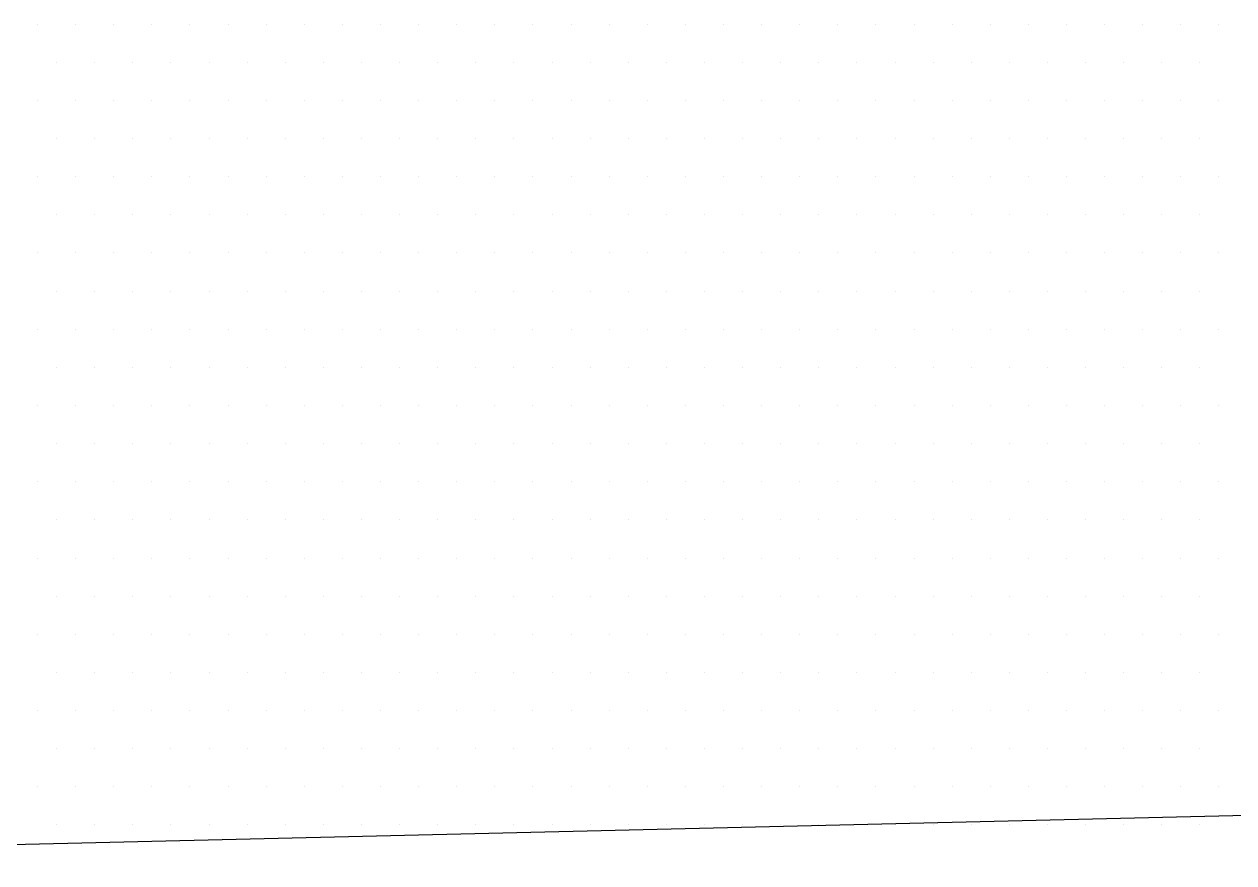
# Model space of a CAD drawing. Header units: millimetres. Extents: x 43168.9 to 43194.6, y -25545.1 to -25543.4.
# Drawn here: x 43171.6008 to 43171.7217, y -25544.7261 to -25544.6424 of the extents above; entities that cross this region are included whole.
import ezdxf

# ---------------------------------------------------------------- set-up
doc = ezdxf.new("R2010")
doc.units = ezdxf.units.MM
doc.header["$LTSCALE"] = 200
doc.linetypes.add('DASHDOT', pattern=[1, 0.5, -0.25, 0, -0.25])
doc.layers.add('cim_sgh', color=7, linetype='Continuous', true_color=0x248f00)
doc.layers.add('yapi-yaklasma_sgh', color=41, linetype='DASHDOT')

msp = doc.modelspace()

# ---------------------------------------------------------------- linework, layer by layer
at = {"layer": 'cim_sgh'}
for p, q in [((43171.60212, -25544.64235), (43171.60212, -25544.64235)), ((43171.60593, -25544.64235), (43171.60593, -25544.64235)), ((43171.60974, -25544.64235), (43171.60974, -25544.64235)), ((43171.61355, -25544.64235), (43171.61355, -25544.64235)), ((43171.61736, -25544.64235), (43171.61736, -25544.64235)), ((43171.62117, -25544.64235), (43171.62117, -25544.64235)), ((43171.62498, -25544.64235), (43171.62498, -25544.64235)), ((43171.62879, -25544.64235), (43171.62879, -25544.64235)), ((43171.6326, -25544.64235), (43171.6326, -25544.64235)), ((43171.63641, -25544.64235), (43171.63641, -25544.64235)), ((43171.64022, -25544.64235), (43171.64022, -25544.64235)), ((43171.64403, -25544.64235), (43171.64403, -25544.64235)), ((43171.64784, -25544.64235), (43171.64784, -25544.64235)), ((43171.65165, -25544.64235), (43171.65165, -25544.64235)), ((43171.65546, -25544.64235), (43171.65546, -25544.64235)), ((43171.65927, -25544.64235), (43171.65927, -25544.64235)), ((43171.66308, -25544.64235), (43171.66308, -25544.64235)), ((43171.66689, -25544.64235), (43171.66689, -25544.64235)), ((43171.6707, -25544.64235), (43171.6707, -25544.64235)), ((43171.67451, -25544.64235), (43171.67451, -25544.64235)), ((43171.67832, -25544.64235), (43171.67832, -25544.64235)), ((43171.68213, -25544.64235), (43171.68213, -25544.64235)), ((43171.68594, -25544.64235), (43171.68594, -25544.64235)), ((43171.68975, -25544.64235), (43171.68975, -25544.64235)), ((43171.69356, -25544.64235), (43171.69356, -25544.64235)), ((43171.69737, -25544.64235), (43171.69737, -25544.64235)), ((43171.70118, -25544.64235), (43171.70118, -25544.64235)), ((43171.70499, -25544.64235), (43171.70499, -25544.64235)), ((43171.7088, -25544.64235), (43171.7088, -25544.64235)), ((43171.71261, -25544.64235), (43171.71261, -25544.64235)), ((43171.71642, -25544.64235), (43171.71642, -25544.64235)), ((43171.72023, -25544.64235), (43171.72023, -25544.64235)), ((43171.60403, -25544.64616), (43171.60403, -25544.64616)), ((43171.60784, -25544.64616), (43171.60784, -25544.64616)), ((43171.61165, -25544.64616), (43171.61165, -25544.64616)), ((43171.61546, -25544.64616), (43171.61546, -25544.64616)), ((43171.61927, -25544.64616), (43171.61927, -25544.64616)), ((43171.62308, -25544.64616), (43171.62308, -25544.64616)), ((43171.62689, -25544.64616), (43171.62689, -25544.64616)), ((43171.6307, -25544.64616), (43171.6307, -25544.64616)), ((43171.63451, -25544.64616), (43171.63451, -25544.64616)), ((43171.63832, -25544.64616), (43171.63832, -25544.64616)), ((43171.64213, -25544.64616), (43171.64213, -25544.64616)), ((43171.64594, -25544.64616), (43171.64594, -25544.64616)), ((43171.64975, -25544.64616), (43171.64975, -25544.64616)), ((43171.65356, -25544.64616), (43171.65356, -25544.64616)), ((43171.65737, -25544.64616), (43171.65737, -25544.64616)), ((43171.66118, -25544.64616), (43171.66118, -25544.64616)), ((43171.66499, -25544.64616), (43171.66499, -25544.64616)), ((43171.6688, -25544.64616), (43171.6688, -25544.64616)), ((43171.67261, -25544.64616), (43171.67261, -25544.64616)), ((43171.67642, -25544.64616), (43171.67642, -25544.64616)), ((43171.68023, -25544.64616), (43171.68023, -25544.64616)), ((43171.68404, -25544.64616), (43171.68404, -25544.64616)), ((43171.68785, -25544.64616), (43171.68785, -25544.64616)), ((43171.69166, -25544.64616), (43171.69166, -25544.64616)), ((43171.69547, -25544.64616), (43171.69547, -25544.64616)), ((43171.69928, -25544.64616), (43171.69928, -25544.64616)), ((43171.70309, -25544.64616), (43171.70309, -25544.64616)), ((43171.7069, -25544.64616), (43171.7069, -25544.64616)), ((43171.71071, -25544.64616), (43171.71071, -25544.64616)), ((43171.71452, -25544.64616), (43171.71452, -25544.64616)), ((43171.71833, -25544.64616), (43171.71833, -25544.64616)), ((43171.60212, -25544.64997), (43171.60212, -25544.64997)), ((43171.60593, -25544.64997), (43171.60593, -25544.64997)), ((43171.60974, -25544.64997), (43171.60974, -25544.64997)), ((43171.61355, -25544.64997), (43171.61355, -25544.64997)), ((43171.61736, -25544.64997), (43171.61736, -25544.64997)), ((43171.62117, -25544.64997), (43171.62117, -25544.64997)), ((43171.62498, -25544.64997), (43171.62498, -25544.64997)), ((43171.62879, -25544.64997), (43171.62879, -25544.64997)), ((43171.6326, -25544.64997), (43171.6326, -25544.64997)), ((43171.63641, -25544.64997), (43171.63641, -25544.64997)), ((43171.64022, -25544.64997), (43171.64022, -25544.64997)), ((43171.64403, -25544.64997), (43171.64403, -25544.64997)), ((43171.64784, -25544.64997), (43171.64784, -25544.64997)), ((43171.65165, -25544.64997), (43171.65165, -25544.64997)), ((43171.65546, -25544.64997), (43171.65546, -25544.64997)), ((43171.65927, -25544.64997), (43171.65927, -25544.64997)), ((43171.66308, -25544.64997), (43171.66308, -25544.64997)), ((43171.66689, -25544.64997), (43171.66689, -25544.64997)), ((43171.6707, -25544.64997), (43171.6707, -25544.64997)), ((43171.67451, -25544.64997), (43171.67451, -25544.64997)), ((43171.67832, -25544.64997), (43171.67832, -25544.64997)), ((43171.68213, -25544.64997), (43171.68213, -25544.64997)), ((43171.68594, -25544.64997), (43171.68594, -25544.64997)), ((43171.68975, -25544.64997), (43171.68975, -25544.64997)), ((43171.69356, -25544.64997), (43171.69356, -25544.64997)), ((43171.69737, -25544.64997), (43171.69737, -25544.64997)), ((43171.70118, -25544.64997), (43171.70118, -25544.64997)), ((43171.70499, -25544.64997), (43171.70499, -25544.64997)), ((43171.7088, -25544.64997), (43171.7088, -25544.64997)), ((43171.71261, -25544.64997), (43171.71261, -25544.64997)), ((43171.71642, -25544.64997), (43171.71642, -25544.64997)), ((43171.72023, -25544.64997), (43171.72023, -25544.64997)), ((43171.60403, -25544.65378), (43171.60403, -25544.65378)), ((43171.60784, -25544.65378), (43171.60784, -25544.65378)), ((43171.61165, -25544.65378), (43171.61165, -25544.65378)), ((43171.61546, -25544.65378), (43171.61546, -25544.65378)), ((43171.61927, -25544.65378), (43171.61927, -25544.65378)), ((43171.62308, -25544.65378), (43171.62308, -25544.65378)), ((43171.62689, -25544.65378), (43171.62689, -25544.65378)), ((43171.6307, -25544.65378), (43171.6307, -25544.65378)), ((43171.63451, -25544.65378), (43171.63451, -25544.65378)), ((43171.63832, -25544.65378), (43171.63832, -25544.65378)), ((43171.64213, -25544.65378), (43171.64213, -25544.65378)), ((43171.64594, -25544.65378), (43171.64594, -25544.65378)), ((43171.64975, -25544.65378), (43171.64975, -25544.65378)), ((43171.65356, -25544.65378), (43171.65356, -25544.65378)), ((43171.65737, -25544.65378), (43171.65737, -25544.65378)), ((43171.66118, -25544.65378), (43171.66118, -25544.65378)), ((43171.66499, -25544.65378), (43171.66499, -25544.65378)), ((43171.6688, -25544.65378), (43171.6688, -25544.65378)), ((43171.67261, -25544.65378), (43171.67261, -25544.65378)), ((43171.67642, -25544.65378), (43171.67642, -25544.65378)), ((43171.68023, -25544.65378), (43171.68023, -25544.65378)), ((43171.68404, -25544.65378), (43171.68404, -25544.65378)), ((43171.68785, -25544.65378), (43171.68785, -25544.65378)), ((43171.69166, -25544.65378), (43171.69166, -25544.65378)), ((43171.69547, -25544.65378), (43171.69547, -25544.65378)), ((43171.69928, -25544.65378), (43171.69928, -25544.65378)), ((43171.70309, -25544.65378), (43171.70309, -25544.65378)), ((43171.7069, -25544.65378), (43171.7069, -25544.65378)), ((43171.71071, -25544.65378), (43171.71071, -25544.65378)), ((43171.71452, -25544.65378), (43171.71452, -25544.65378)), ((43171.71833, -25544.65378), (43171.71833, -25544.65378)), ((43171.60212, -25544.65759), (43171.60212, -25544.65759)), ((43171.60593, -25544.65759), (43171.60593, -25544.65759)), ((43171.60974, -25544.65759), (43171.60974, -25544.65759)), ((43171.61355, -25544.65759), (43171.61355, -25544.65759)), ((43171.61736, -25544.65759), (43171.61736, -25544.65759)), ((43171.62117, -25544.65759), (43171.62117, -25544.65759)), ((43171.62498, -25544.65759), (43171.62498, -25544.65759)), ((43171.62879, -25544.65759), (43171.62879, -25544.65759)), ((43171.6326, -25544.65759), (43171.6326, -25544.65759)), ((43171.63641, -25544.65759), (43171.63641, -25544.65759)), ((43171.64022, -25544.65759), (43171.64022, -25544.65759)), ((43171.64403, -25544.65759), (43171.64403, -25544.65759)), ((43171.64784, -25544.65759), (43171.64784, -25544.65759)), ((43171.65165, -25544.65759), (43171.65165, -25544.65759)), ((43171.65546, -25544.65759), (43171.65546, -25544.65759)), ((43171.65927, -25544.65759), (43171.65927, -25544.65759)), ((43171.66308, -25544.65759), (43171.66308, -25544.65759)), ((43171.66689, -25544.65759), (43171.66689, -25544.65759)), ((43171.6707, -25544.65759), (43171.6707, -25544.65759)), ((43171.67451, -25544.65759), (43171.67451, -25544.65759)), ((43171.67832, -25544.65759), (43171.67832, -25544.65759)), ((43171.68213, -25544.65759), (43171.68213, -25544.65759)), ((43171.68594, -25544.65759), (43171.68594, -25544.65759)), ((43171.68975, -25544.65759), (43171.68975, -25544.65759)), ((43171.69356, -25544.65759), (43171.69356, -25544.65759)), ((43171.69737, -25544.65759), (43171.69737, -25544.65759)), ((43171.70118, -25544.65759), (43171.70118, -25544.65759)), ((43171.70499, -25544.65759), (43171.70499, -25544.65759)), ((43171.7088, -25544.65759), (43171.7088, -25544.65759)), ((43171.71261, -25544.65759), (43171.71261, -25544.65759)), ((43171.71642, -25544.65759), (43171.71642, -25544.65759)), ((43171.72023, -25544.65759), (43171.72023, -25544.65759)), ((43171.60403, -25544.6614), (43171.60403, -25544.6614)), ((43171.60784, -25544.6614), (43171.60784, -25544.6614)), ((43171.61165, -25544.6614), (43171.61165, -25544.6614)), ((43171.61546, -25544.6614), (43171.61546, -25544.6614)), ((43171.61927, -25544.6614), (43171.61927, -25544.6614)), ((43171.62308, -25544.6614), (43171.62308, -25544.6614)), ((43171.62689, -25544.6614), (43171.62689, -25544.6614)), ((43171.6307, -25544.6614), (43171.6307, -25544.6614)), ((43171.63451, -25544.6614), (43171.63451, -25544.6614)), ((43171.63832, -25544.6614), (43171.63832, -25544.6614)), ((43171.64213, -25544.6614), (43171.64213, -25544.6614)), ((43171.64594, -25544.6614), (43171.64594, -25544.6614)), ((43171.64975, -25544.6614), (43171.64975, -25544.6614)), ((43171.65356, -25544.6614), (43171.65356, -25544.6614)), ((43171.65737, -25544.6614), (43171.65737, -25544.6614)), ((43171.66118, -25544.6614), (43171.66118, -25544.6614)), ((43171.66499, -25544.6614), (43171.66499, -25544.6614)), ((43171.6688, -25544.6614), (43171.6688, -25544.6614)), ((43171.67261, -25544.6614), (43171.67261, -25544.6614)), ((43171.67642, -25544.6614), (43171.67642, -25544.6614)), ((43171.68023, -25544.6614), (43171.68023, -25544.6614)), ((43171.68404, -25544.6614), (43171.68404, -25544.6614)), ((43171.68785, -25544.6614), (43171.68785, -25544.6614)), ((43171.69166, -25544.6614), (43171.69166, -25544.6614)), ((43171.69547, -25544.6614), (43171.69547, -25544.6614)), ((43171.69928, -25544.6614), (43171.69928, -25544.6614)), ((43171.70309, -25544.6614), (43171.70309, -25544.6614)), ((43171.7069, -25544.6614), (43171.7069, -25544.6614)), ((43171.71071, -25544.6614), (43171.71071, -25544.6614)), ((43171.71452, -25544.6614), (43171.71452, -25544.6614)), ((43171.71833, -25544.6614), (43171.71833, -25544.6614)), ((43171.60212, -25544.66521), (43171.60212, -25544.66521)), ((43171.60593, -25544.66521), (43171.60593, -25544.66521)), ((43171.60974, -25544.66521), (43171.60974, -25544.66521)), ((43171.61355, -25544.66521), (43171.61355, -25544.66521)), ((43171.61736, -25544.66521), (43171.61736, -25544.66521)), ((43171.62117, -25544.66521), (43171.62117, -25544.66521)), ((43171.62498, -25544.66521), (43171.62498, -25544.66521)), ((43171.62879, -25544.66521), (43171.62879, -25544.66521)), ((43171.6326, -25544.66521), (43171.6326, -25544.66521)), ((43171.63641, -25544.66521), (43171.63641, -25544.66521)), ((43171.64022, -25544.66521), (43171.64022, -25544.66521)), ((43171.64403, -25544.66521), (43171.64403, -25544.66521)), ((43171.64784, -25544.66521), (43171.64784, -25544.66521)), ((43171.65165, -25544.66521), (43171.65165, -25544.66521)), ((43171.65546, -25544.66521), (43171.65546, -25544.66521)), ((43171.65927, -25544.66521), (43171.65927, -25544.66521)), ((43171.66308, -25544.66521), (43171.66308, -25544.66521)), ((43171.66689, -25544.66521), (43171.66689, -25544.66521)), ((43171.6707, -25544.66521), (43171.6707, -25544.66521)), ((43171.67451, -25544.66521), (43171.67451, -25544.66521)), ((43171.67832, -25544.66521), (43171.67832, -25544.66521)), ((43171.68213, -25544.66521), (43171.68213, -25544.66521)), ((43171.68594, -25544.66521), (43171.68594, -25544.66521)), ((43171.68975, -25544.66521), (43171.68975, -25544.66521)), ((43171.69356, -25544.66521), (43171.69356, -25544.66521)), ((43171.69737, -25544.66521), (43171.69737, -25544.66521)), ((43171.70118, -25544.66521), (43171.70118, -25544.66521)), ((43171.70499, -25544.66521), (43171.70499, -25544.66521)), ((43171.7088, -25544.66521), (43171.7088, -25544.66521)), ((43171.71261, -25544.66521), (43171.71261, -25544.66521)), ((43171.71642, -25544.66521), (43171.71642, -25544.66521)), ((43171.72023, -25544.66521), (43171.72023, -25544.66521)), ((43171.60403, -25544.66902), (43171.60403, -25544.66902)), ((43171.60784, -25544.66902), (43171.60784, -25544.66902)), ((43171.61165, -25544.66902), (43171.61165, -25544.66902)), ((43171.61546, -25544.66902), (43171.61546, -25544.66902)), ((43171.61927, -25544.66902), (43171.61927, -25544.66902)), ((43171.62308, -25544.66902), (43171.62308, -25544.66902)), ((43171.62689, -25544.66902), (43171.62689, -25544.66902)), ((43171.6307, -25544.66902), (43171.6307, -25544.66902)), ((43171.63451, -25544.66902), (43171.63451, -25544.66902)), ((43171.63832, -25544.66902), (43171.63832, -25544.66902)), ((43171.64213, -25544.66902), (43171.64213, -25544.66902)), ((43171.64594, -25544.66902), (43171.64594, -25544.66902)), ((43171.64975, -25544.66902), (43171.64975, -25544.66902)), ((43171.65356, -25544.66902), (43171.65356, -25544.66902)), ((43171.65737, -25544.66902), (43171.65737, -25544.66902)), ((43171.66118, -25544.66902), (43171.66118, -25544.66902)), ((43171.66499, -25544.66902), (43171.66499, -25544.66902)), ((43171.6688, -25544.66902), (43171.6688, -25544.66902)), ((43171.67261, -25544.66902), (43171.67261, -25544.66902)), ((43171.67642, -25544.66902), (43171.67642, -25544.66902)), ((43171.68023, -25544.66902), (43171.68023, -25544.66902)), ((43171.68404, -25544.66902), (43171.68404, -25544.66902)), ((43171.68785, -25544.66902), (43171.68785, -25544.66902)), ((43171.69166, -25544.66902), (43171.69166, -25544.66902)), ((43171.69547, -25544.66902), (43171.69547, -25544.66902)), ((43171.69928, -25544.66902), (43171.69928, -25544.66902)), ((43171.70309, -25544.66902), (43171.70309, -25544.66902)), ((43171.7069, -25544.66902), (43171.7069, -25544.66902)), ((43171.71071, -25544.66902), (43171.71071, -25544.66902)), ((43171.71452, -25544.66902), (43171.71452, -25544.66902)), ((43171.71833, -25544.66902), (43171.71833, -25544.66902)), ((43171.60212, -25544.67283), (43171.60212, -25544.67283)), ((43171.60593, -25544.67283), (43171.60593, -25544.67283)), ((43171.60974, -25544.67283), (43171.60974, -25544.67283)), ((43171.61355, -25544.67283), (43171.61355, -25544.67283)), ((43171.61736, -25544.67283), (43171.61736, -25544.67283)), ((43171.62117, -25544.67283), (43171.62117, -25544.67283)), ((43171.62498, -25544.67283), (43171.62498, -25544.67283)), ((43171.62879, -25544.67283), (43171.62879, -25544.67283)), ((43171.6326, -25544.67283), (43171.6326, -25544.67283)), ((43171.63641, -25544.67283), (43171.63641, -25544.67283)), ((43171.64022, -25544.67283), (43171.64022, -25544.67283)), ((43171.64403, -25544.67283), (43171.64403, -25544.67283)), ((43171.64784, -25544.67283), (43171.64784, -25544.67283)), ((43171.65165, -25544.67283), (43171.65165, -25544.67283)), ((43171.65546, -25544.67283), (43171.65546, -25544.67283)), ((43171.65927, -25544.67283), (43171.65927, -25544.67283)), ((43171.66308, -25544.67283), (43171.66308, -25544.67283)), ((43171.66689, -25544.67283), (43171.66689, -25544.67283)), ((43171.6707, -25544.67283), (43171.6707, -25544.67283)), ((43171.67451, -25544.67283), (43171.67451, -25544.67283)), ((43171.67832, -25544.67283), (43171.67832, -25544.67283)), ((43171.68213, -25544.67283), (43171.68213, -25544.67283)), ((43171.68594, -25544.67283), (43171.68594, -25544.67283)), ((43171.68975, -25544.67283), (43171.68975, -25544.67283)), ((43171.69356, -25544.67283), (43171.69356, -25544.67283)), ((43171.69737, -25544.67283), (43171.69737, -25544.67283)), ((43171.70118, -25544.67283), (43171.70118, -25544.67283)), ((43171.70499, -25544.67283), (43171.70499, -25544.67283)), ((43171.7088, -25544.67283), (43171.7088, -25544.67283)), ((43171.71261, -25544.67283), (43171.71261, -25544.67283)), ((43171.71642, -25544.67283), (43171.71642, -25544.67283)), ((43171.72023, -25544.67283), (43171.72023, -25544.67283)), ((43171.60403, -25544.67664), (43171.60403, -25544.67664)), ((43171.60784, -25544.67664), (43171.60784, -25544.67664)), ((43171.61165, -25544.67664), (43171.61165, -25544.67664)), ((43171.61546, -25544.67664), (43171.61546, -25544.67664)), ((43171.61927, -25544.67664), (43171.61927, -25544.67664)), ((43171.62308, -25544.67664), (43171.62308, -25544.67664)), ((43171.62689, -25544.67664), (43171.62689, -25544.67664)), ((43171.6307, -25544.67664), (43171.6307, -25544.67664)), ((43171.63451, -25544.67664), (43171.63451, -25544.67664)), ((43171.63832, -25544.67664), (43171.63832, -25544.67664)), ((43171.64213, -25544.67664), (43171.64213, -25544.67664)), ((43171.64594, -25544.67664), (43171.64594, -25544.67664)), ((43171.64975, -25544.67664), (43171.64975, -25544.67664)), ((43171.65356, -25544.67664), (43171.65356, -25544.67664)), ((43171.65737, -25544.67664), (43171.65737, -25544.67664)), ((43171.66118, -25544.67664), (43171.66118, -25544.67664)), ((43171.66499, -25544.67664), (43171.66499, -25544.67664)), ((43171.6688, -25544.67664), (43171.6688, -25544.67664)), ((43171.67261, -25544.67664), (43171.67261, -25544.67664)), ((43171.67642, -25544.67664), (43171.67642, -25544.67664)), ((43171.68023, -25544.67664), (43171.68023, -25544.67664)), ((43171.68404, -25544.67664), (43171.68404, -25544.67664)), ((43171.68785, -25544.67664), (43171.68785, -25544.67664)), ((43171.69166, -25544.67664), (43171.69166, -25544.67664)), ((43171.69547, -25544.67664), (43171.69547, -25544.67664)), ((43171.69928, -25544.67664), (43171.69928, -25544.67664)), ((43171.70309, -25544.67664), (43171.70309, -25544.67664)), ((43171.7069, -25544.67664), (43171.7069, -25544.67664)), ((43171.71071, -25544.67664), (43171.71071, -25544.67664)), ((43171.71452, -25544.67664), (43171.71452, -25544.67664)), ((43171.71833, -25544.67664), (43171.71833, -25544.67664)), ((43171.60212, -25544.68045), (43171.60212, -25544.68045)), ((43171.60593, -25544.68045), (43171.60593, -25544.68045)), ((43171.60974, -25544.68045), (43171.60974, -25544.68045)), ((43171.61355, -25544.68045), (43171.61355, -25544.68045)), ((43171.61736, -25544.68045), (43171.61736, -25544.68045)), ((43171.62117, -25544.68045), (43171.62117, -25544.68045)), ((43171.62498, -25544.68045), (43171.62498, -25544.68045)), ((43171.62879, -25544.68045), (43171.62879, -25544.68045)), ((43171.6326, -25544.68045), (43171.6326, -25544.68045)), ((43171.63641, -25544.68045), (43171.63641, -25544.68045)), ((43171.64022, -25544.68045), (43171.64022, -25544.68045)), ((43171.64403, -25544.68045), (43171.64403, -25544.68045)), ((43171.64784, -25544.68045), (43171.64784, -25544.68045)), ((43171.65165, -25544.68045), (43171.65165, -25544.68045)), ((43171.65546, -25544.68045), (43171.65546, -25544.68045)), ((43171.65927, -25544.68045), (43171.65927, -25544.68045)), ((43171.66308, -25544.68045), (43171.66308, -25544.68045)), ((43171.66689, -25544.68045), (43171.66689, -25544.68045)), ((43171.6707, -25544.68045), (43171.6707, -25544.68045)), ((43171.67451, -25544.68045), (43171.67451, -25544.68045)), ((43171.67832, -25544.68045), (43171.67832, -25544.68045)), ((43171.68213, -25544.68045), (43171.68213, -25544.68045)), ((43171.68594, -25544.68045), (43171.68594, -25544.68045)), ((43171.68975, -25544.68045), (43171.68975, -25544.68045)), ((43171.69356, -25544.68045), (43171.69356, -25544.68045)), ((43171.69737, -25544.68045), (43171.69737, -25544.68045)), ((43171.70118, -25544.68045), (43171.70118, -25544.68045)), ((43171.70499, -25544.68045), (43171.70499, -25544.68045)), ((43171.7088, -25544.68045), (43171.7088, -25544.68045)), ((43171.71261, -25544.68045), (43171.71261, -25544.68045)), ((43171.71642, -25544.68045), (43171.71642, -25544.68045)), ((43171.72023, -25544.68045), (43171.72023, -25544.68045)), ((43171.60403, -25544.68426), (43171.60403, -25544.68426)), ((43171.60784, -25544.68426), (43171.60784, -25544.68426)), ((43171.61165, -25544.68426), (43171.61165, -25544.68426)), ((43171.61546, -25544.68426), (43171.61546, -25544.68426)), ((43171.61927, -25544.68426), (43171.61927, -25544.68426)), ((43171.62308, -25544.68426), (43171.62308, -25544.68426)), ((43171.62689, -25544.68426), (43171.62689, -25544.68426)), ((43171.6307, -25544.68426), (43171.6307, -25544.68426)), ((43171.63451, -25544.68426), (43171.63451, -25544.68426)), ((43171.63832, -25544.68426), (43171.63832, -25544.68426)), ((43171.64213, -25544.68426), (43171.64213, -25544.68426)), ((43171.64594, -25544.68426), (43171.64594, -25544.68426)), ((43171.64975, -25544.68426), (43171.64975, -25544.68426)), ((43171.65356, -25544.68426), (43171.65356, -25544.68426)), ((43171.65737, -25544.68426), (43171.65737, -25544.68426)), ((43171.66118, -25544.68426), (43171.66118, -25544.68426)), ((43171.66499, -25544.68426), (43171.66499, -25544.68426)), ((43171.6688, -25544.68426), (43171.6688, -25544.68426)), ((43171.67261, -25544.68426), (43171.67261, -25544.68426)), ((43171.67642, -25544.68426), (43171.67642, -25544.68426)), ((43171.68023, -25544.68426), (43171.68023, -25544.68426)), ((43171.68404, -25544.68426), (43171.68404, -25544.68426)), ((43171.68785, -25544.68426), (43171.68785, -25544.68426)), ((43171.69166, -25544.68426), (43171.69166, -25544.68426)), ((43171.69547, -25544.68426), (43171.69547, -25544.68426)), ((43171.69928, -25544.68426), (43171.69928, -25544.68426)), ((43171.70309, -25544.68426), (43171.70309, -25544.68426)), ((43171.7069, -25544.68426), (43171.7069, -25544.68426)), ((43171.71071, -25544.68426), (43171.71071, -25544.68426)), ((43171.71452, -25544.68426), (43171.71452, -25544.68426)), ((43171.71833, -25544.68426), (43171.71833, -25544.68426)), ((43171.60212, -25544.68807), (43171.60212, -25544.68807)), ((43171.60593, -25544.68807), (43171.60593, -25544.68807)), ((43171.60974, -25544.68807), (43171.60974, -25544.68807)), ((43171.61355, -25544.68807), (43171.61355, -25544.68807)), ((43171.61736, -25544.68807), (43171.61736, -25544.68807)), ((43171.62117, -25544.68807), (43171.62117, -25544.68807)), ((43171.62498, -25544.68807), (43171.62498, -25544.68807)), ((43171.62879, -25544.68807), (43171.62879, -25544.68807)), ((43171.6326, -25544.68807), (43171.6326, -25544.68807)), ((43171.63641, -25544.68807), (43171.63641, -25544.68807)), ((43171.64022, -25544.68807), (43171.64022, -25544.68807)), ((43171.64403, -25544.68807), (43171.64403, -25544.68807)), ((43171.64784, -25544.68807), (43171.64784, -25544.68807)), ((43171.65165, -25544.68807), (43171.65165, -25544.68807)), ((43171.65546, -25544.68807), (43171.65546, -25544.68807)), ((43171.65927, -25544.68807), (43171.65927, -25544.68807)), ((43171.66308, -25544.68807), (43171.66308, -25544.68807)), ((43171.66689, -25544.68807), (43171.66689, -25544.68807)), ((43171.6707, -25544.68807), (43171.6707, -25544.68807)), ((43171.67451, -25544.68807), (43171.67451, -25544.68807)), ((43171.67832, -25544.68807), (43171.67832, -25544.68807)), ((43171.68213, -25544.68807), (43171.68213, -25544.68807)), ((43171.68594, -25544.68807), (43171.68594, -25544.68807)), ((43171.68975, -25544.68807), (43171.68975, -25544.68807)), ((43171.69356, -25544.68807), (43171.69356, -25544.68807)), ((43171.69737, -25544.68807), (43171.69737, -25544.68807)), ((43171.70118, -25544.68807), (43171.70118, -25544.68807)), ((43171.70499, -25544.68807), (43171.70499, -25544.68807)), ((43171.7088, -25544.68807), (43171.7088, -25544.68807)), ((43171.71261, -25544.68807), (43171.71261, -25544.68807)), ((43171.71642, -25544.68807), (43171.71642, -25544.68807)), ((43171.72023, -25544.68807), (43171.72023, -25544.68807)), ((43171.60403, -25544.69188), (43171.60403, -25544.69188)), ((43171.60784, -25544.69188), (43171.60784, -25544.69188)), ((43171.61165, -25544.69188), (43171.61165, -25544.69188)), ((43171.61546, -25544.69188), (43171.61546, -25544.69188)), ((43171.61927, -25544.69188), (43171.61927, -25544.69188)), ((43171.62308, -25544.69188), (43171.62308, -25544.69188)), ((43171.62689, -25544.69188), (43171.62689, -25544.69188)), ((43171.6307, -25544.69188), (43171.6307, -25544.69188)), ((43171.63451, -25544.69188), (43171.63451, -25544.69188)), ((43171.63832, -25544.69188), (43171.63832, -25544.69188)), ((43171.64213, -25544.69188), (43171.64213, -25544.69188)), ((43171.64594, -25544.69188), (43171.64594, -25544.69188)), ((43171.64975, -25544.69188), (43171.64975, -25544.69188)), ((43171.65356, -25544.69188), (43171.65356, -25544.69188)), ((43171.65737, -25544.69188), (43171.65737, -25544.69188)), ((43171.66118, -25544.69188), (43171.66118, -25544.69188)), ((43171.66499, -25544.69188), (43171.66499, -25544.69188)), ((43171.6688, -25544.69188), (43171.6688, -25544.69188)), ((43171.67261, -25544.69188), (43171.67261, -25544.69188)), ((43171.67642, -25544.69188), (43171.67642, -25544.69188)), ((43171.68023, -25544.69188), (43171.68023, -25544.69188)), ((43171.68404, -25544.69188), (43171.68404, -25544.69188)), ((43171.68785, -25544.69188), (43171.68785, -25544.69188)), ((43171.69166, -25544.69188), (43171.69166, -25544.69188)), ((43171.69547, -25544.69188), (43171.69547, -25544.69188)), ((43171.69928, -25544.69188), (43171.69928, -25544.69188)), ((43171.70309, -25544.69188), (43171.70309, -25544.69188)), ((43171.7069, -25544.69188), (43171.7069, -25544.69188)), ((43171.71071, -25544.69188), (43171.71071, -25544.69188)), ((43171.71452, -25544.69188), (43171.71452, -25544.69188)), ((43171.71833, -25544.69188), (43171.71833, -25544.69188)), ((43171.60212, -25544.69569), (43171.60212, -25544.69569)), ((43171.60593, -25544.69569), (43171.60593, -25544.69569)), ((43171.60974, -25544.69569), (43171.60974, -25544.69569)), ((43171.61355, -25544.69569), (43171.61355, -25544.69569)), ((43171.61736, -25544.69569), (43171.61736, -25544.69569)), ((43171.62117, -25544.69569), (43171.62117, -25544.69569)), ((43171.62498, -25544.69569), (43171.62498, -25544.69569)), ((43171.62879, -25544.69569), (43171.62879, -25544.69569)), ((43171.6326, -25544.69569), (43171.6326, -25544.69569)), ((43171.63641, -25544.69569), (43171.63641, -25544.69569)), ((43171.64022, -25544.69569), (43171.64022, -25544.69569)), ((43171.64403, -25544.69569), (43171.64403, -25544.69569)), ((43171.64784, -25544.69569), (43171.64784, -25544.69569)), ((43171.65165, -25544.69569), (43171.65165, -25544.69569)), ((43171.65546, -25544.69569), (43171.65546, -25544.69569)), ((43171.65927, -25544.69569), (43171.65927, -25544.69569)), ((43171.66308, -25544.69569), (43171.66308, -25544.69569)), ((43171.66689, -25544.69569), (43171.66689, -25544.69569)), ((43171.6707, -25544.69569), (43171.6707, -25544.69569)), ((43171.67451, -25544.69569), (43171.67451, -25544.69569)), ((43171.67832, -25544.69569), (43171.67832, -25544.69569)), ((43171.68213, -25544.69569), (43171.68213, -25544.69569)), ((43171.68594, -25544.69569), (43171.68594, -25544.69569)), ((43171.68975, -25544.69569), (43171.68975, -25544.69569)), ((43171.69356, -25544.69569), (43171.69356, -25544.69569)), ((43171.69737, -25544.69569), (43171.69737, -25544.69569)), ((43171.70118, -25544.69569), (43171.70118, -25544.69569)), ((43171.70499, -25544.69569), (43171.70499, -25544.69569)), ((43171.7088, -25544.69569), (43171.7088, -25544.69569)), ((43171.71261, -25544.69569), (43171.71261, -25544.69569)), ((43171.71642, -25544.69569), (43171.71642, -25544.69569)), ((43171.72023, -25544.69569), (43171.72023, -25544.69569)), ((43171.60403, -25544.6995), (43171.60403, -25544.6995)), ((43171.60784, -25544.6995), (43171.60784, -25544.6995)), ((43171.61165, -25544.6995), (43171.61165, -25544.6995)), ((43171.61546, -25544.6995), (43171.61546, -25544.6995)), ((43171.61927, -25544.6995), (43171.61927, -25544.6995)), ((43171.62308, -25544.6995), (43171.62308, -25544.6995)), ((43171.62689, -25544.6995), (43171.62689, -25544.6995)), ((43171.6307, -25544.6995), (43171.6307, -25544.6995)), ((43171.63451, -25544.6995), (43171.63451, -25544.6995)), ((43171.63832, -25544.6995), (43171.63832, -25544.6995)), ((43171.64213, -25544.6995), (43171.64213, -25544.6995)), ((43171.64594, -25544.6995), (43171.64594, -25544.6995)), ((43171.64975, -25544.6995), (43171.64975, -25544.6995)), ((43171.65356, -25544.6995), (43171.65356, -25544.6995)), ((43171.65737, -25544.6995), (43171.65737, -25544.6995)), ((43171.66118, -25544.6995), (43171.66118, -25544.6995)), ((43171.66499, -25544.6995), (43171.66499, -25544.6995)), ((43171.6688, -25544.6995), (43171.6688, -25544.6995)), ((43171.67261, -25544.6995), (43171.67261, -25544.6995)), ((43171.67642, -25544.6995), (43171.67642, -25544.6995)), ((43171.68023, -25544.6995), (43171.68023, -25544.6995)), ((43171.68404, -25544.6995), (43171.68404, -25544.6995)), ((43171.68785, -25544.6995), (43171.68785, -25544.6995)), ((43171.69166, -25544.6995), (43171.69166, -25544.6995)), ((43171.69547, -25544.6995), (43171.69547, -25544.6995)), ((43171.69928, -25544.6995), (43171.69928, -25544.6995)), ((43171.70309, -25544.6995), (43171.70309, -25544.6995)), ((43171.7069, -25544.6995), (43171.7069, -25544.6995)), ((43171.71071, -25544.6995), (43171.71071, -25544.6995)), ((43171.71452, -25544.6995), (43171.71452, -25544.6995)), ((43171.71833, -25544.6995), (43171.71833, -25544.6995)), ((43171.60212, -25544.70331), (43171.60212, -25544.70331)), ((43171.60593, -25544.70331), (43171.60593, -25544.70331)), ((43171.60974, -25544.70331), (43171.60974, -25544.70331)), ((43171.61355, -25544.70331), (43171.61355, -25544.70331)), ((43171.61736, -25544.70331), (43171.61736, -25544.70331)), ((43171.62117, -25544.70331), (43171.62117, -25544.70331)), ((43171.62498, -25544.70331), (43171.62498, -25544.70331)), ((43171.62879, -25544.70331), (43171.62879, -25544.70331)), ((43171.6326, -25544.70331), (43171.6326, -25544.70331)), ((43171.63641, -25544.70331), (43171.63641, -25544.70331)), ((43171.64022, -25544.70331), (43171.64022, -25544.70331)), ((43171.64403, -25544.70331), (43171.64403, -25544.70331)), ((43171.64784, -25544.70331), (43171.64784, -25544.70331)), ((43171.65165, -25544.70331), (43171.65165, -25544.70331)), ((43171.65546, -25544.70331), (43171.65546, -25544.70331)), ((43171.65927, -25544.70331), (43171.65927, -25544.70331)), ((43171.66308, -25544.70331), (43171.66308, -25544.70331)), ((43171.66689, -25544.70331), (43171.66689, -25544.70331)), ((43171.6707, -25544.70331), (43171.6707, -25544.70331)), ((43171.67451, -25544.70331), (43171.67451, -25544.70331)), ((43171.67832, -25544.70331), (43171.67832, -25544.70331)), ((43171.68213, -25544.70331), (43171.68213, -25544.70331)), ((43171.68594, -25544.70331), (43171.68594, -25544.70331)), ((43171.68975, -25544.70331), (43171.68975, -25544.70331)), ((43171.69356, -25544.70331), (43171.69356, -25544.70331)), ((43171.69737, -25544.70331), (43171.69737, -25544.70331)), ((43171.70118, -25544.70331), (43171.70118, -25544.70331)), ((43171.70499, -25544.70331), (43171.70499, -25544.70331)), ((43171.7088, -25544.70331), (43171.7088, -25544.70331)), ((43171.71261, -25544.70331), (43171.71261, -25544.70331)), ((43171.71642, -25544.70331), (43171.71642, -25544.70331)), ((43171.72023, -25544.70331), (43171.72023, -25544.70331)), ((43171.60403, -25544.70712), (43171.60403, -25544.70712)), ((43171.60784, -25544.70712), (43171.60784, -25544.70712)), ((43171.61165, -25544.70712), (43171.61165, -25544.70712)), ((43171.61546, -25544.70712), (43171.61546, -25544.70712)), ((43171.61927, -25544.70712), (43171.61927, -25544.70712)), ((43171.62308, -25544.70712), (43171.62308, -25544.70712)), ((43171.62689, -25544.70712), (43171.62689, -25544.70712)), ((43171.6307, -25544.70712), (43171.6307, -25544.70712)), ((43171.63451, -25544.70712), (43171.63451, -25544.70712)), ((43171.63832, -25544.70712), (43171.63832, -25544.70712)), ((43171.64213, -25544.70712), (43171.64213, -25544.70712)), ((43171.64594, -25544.70712), (43171.64594, -25544.70712)), ((43171.64975, -25544.70712), (43171.64975, -25544.70712)), ((43171.65356, -25544.70712), (43171.65356, -25544.70712)), ((43171.65737, -25544.70712), (43171.65737, -25544.70712)), ((43171.66118, -25544.70712), (43171.66118, -25544.70712)), ((43171.66499, -25544.70712), (43171.66499, -25544.70712)), ((43171.6688, -25544.70712), (43171.6688, -25544.70712)), ((43171.67261, -25544.70712), (43171.67261, -25544.70712)), ((43171.67642, -25544.70712), (43171.67642, -25544.70712)), ((43171.68023, -25544.70712), (43171.68023, -25544.70712)), ((43171.68404, -25544.70712), (43171.68404, -25544.70712)), ((43171.68785, -25544.70712), (43171.68785, -25544.70712)), ((43171.69166, -25544.70712), (43171.69166, -25544.70712)), ((43171.69547, -25544.70712), (43171.69547, -25544.70712)), ((43171.69928, -25544.70712), (43171.69928, -25544.70712)), ((43171.70309, -25544.70712), (43171.70309, -25544.70712)), ((43171.7069, -25544.70712), (43171.7069, -25544.70712)), ((43171.71071, -25544.70712), (43171.71071, -25544.70712)), ((43171.71452, -25544.70712), (43171.71452, -25544.70712)), ((43171.71833, -25544.70712), (43171.71833, -25544.70712)), ((43171.60212, -25544.71093), (43171.60212, -25544.71093)), ((43171.60593, -25544.71093), (43171.60593, -25544.71093)), ((43171.60974, -25544.71093), (43171.60974, -25544.71093)), ((43171.61355, -25544.71093), (43171.61355, -25544.71093)), ((43171.61736, -25544.71093), (43171.61736, -25544.71093)), ((43171.62117, -25544.71093), (43171.62117, -25544.71093)), ((43171.62498, -25544.71093), (43171.62498, -25544.71093)), ((43171.62879, -25544.71093), (43171.62879, -25544.71093)), ((43171.6326, -25544.71093), (43171.6326, -25544.71093)), ((43171.63641, -25544.71093), (43171.63641, -25544.71093)), ((43171.64022, -25544.71093), (43171.64022, -25544.71093)), ((43171.64403, -25544.71093), (43171.64403, -25544.71093)), ((43171.64784, -25544.71093), (43171.64784, -25544.71093)), ((43171.65165, -25544.71093), (43171.65165, -25544.71093)), ((43171.65546, -25544.71093), (43171.65546, -25544.71093)), ((43171.65927, -25544.71093), (43171.65927, -25544.71093)), ((43171.66308, -25544.71093), (43171.66308, -25544.71093)), ((43171.66689, -25544.71093), (43171.66689, -25544.71093)), ((43171.6707, -25544.71093), (43171.6707, -25544.71093)), ((43171.67451, -25544.71093), (43171.67451, -25544.71093)), ((43171.67832, -25544.71093), (43171.67832, -25544.71093)), ((43171.68213, -25544.71093), (43171.68213, -25544.71093)), ((43171.68594, -25544.71093), (43171.68594, -25544.71093)), ((43171.68975, -25544.71093), (43171.68975, -25544.71093)), ((43171.69356, -25544.71093), (43171.69356, -25544.71093)), ((43171.69737, -25544.71093), (43171.69737, -25544.71093)), ((43171.70118, -25544.71093), (43171.70118, -25544.71093)), ((43171.70499, -25544.71093), (43171.70499, -25544.71093)), ((43171.7088, -25544.71093), (43171.7088, -25544.71093)), ((43171.71261, -25544.71093), (43171.71261, -25544.71093)), ((43171.71642, -25544.71093), (43171.71642, -25544.71093)), ((43171.72023, -25544.71093), (43171.72023, -25544.71093)), ((43171.60403, -25544.71474), (43171.60403, -25544.71474)), ((43171.60784, -25544.71474), (43171.60784, -25544.71474)), ((43171.61165, -25544.71474), (43171.61165, -25544.71474)), ((43171.61546, -25544.71474), (43171.61546, -25544.71474)), ((43171.61927, -25544.71474), (43171.61927, -25544.71474)), ((43171.62308, -25544.71474), (43171.62308, -25544.71474)), ((43171.62689, -25544.71474), (43171.62689, -25544.71474)), ((43171.6307, -25544.71474), (43171.6307, -25544.71474)), ((43171.63451, -25544.71474), (43171.63451, -25544.71474)), ((43171.63832, -25544.71474), (43171.63832, -25544.71474)), ((43171.64213, -25544.71474), (43171.64213, -25544.71474)), ((43171.64594, -25544.71474), (43171.64594, -25544.71474)), ((43171.64975, -25544.71474), (43171.64975, -25544.71474)), ((43171.65356, -25544.71474), (43171.65356, -25544.71474)), ((43171.65737, -25544.71474), (43171.65737, -25544.71474)), ((43171.66118, -25544.71474), (43171.66118, -25544.71474)), ((43171.66499, -25544.71474), (43171.66499, -25544.71474)), ((43171.6688, -25544.71474), (43171.6688, -25544.71474)), ((43171.67261, -25544.71474), (43171.67261, -25544.71474)), ((43171.67642, -25544.71474), (43171.67642, -25544.71474)), ((43171.68023, -25544.71474), (43171.68023, -25544.71474)), ((43171.68404, -25544.71474), (43171.68404, -25544.71474)), ((43171.68785, -25544.71474), (43171.68785, -25544.71474)), ((43171.69166, -25544.71474), (43171.69166, -25544.71474)), ((43171.69547, -25544.71474), (43171.69547, -25544.71474)), ((43171.69928, -25544.71474), (43171.69928, -25544.71474)), ((43171.70309, -25544.71474), (43171.70309, -25544.71474)), ((43171.7069, -25544.71474), (43171.7069, -25544.71474)), ((43171.71071, -25544.71474), (43171.71071, -25544.71474)), ((43171.71452, -25544.71474), (43171.71452, -25544.71474)), ((43171.71833, -25544.71474), (43171.71833, -25544.71474)), ((43171.60212, -25544.71855), (43171.60212, -25544.71855)), ((43171.60593, -25544.71855), (43171.60593, -25544.71855)), ((43171.60974, -25544.71855), (43171.60974, -25544.71855)), ((43171.61355, -25544.71855), (43171.61355, -25544.71855)), ((43171.61736, -25544.71855), (43171.61736, -25544.71855)), ((43171.62117, -25544.71855), (43171.62117, -25544.71855)), ((43171.62498, -25544.71855), (43171.62498, -25544.71855)), ((43171.62879, -25544.71855), (43171.62879, -25544.71855)), ((43171.6326, -25544.71855), (43171.6326, -25544.71855)), ((43171.63641, -25544.71855), (43171.63641, -25544.71855)), ((43171.64022, -25544.71855), (43171.64022, -25544.71855)), ((43171.64403, -25544.71855), (43171.64403, -25544.71855)), ((43171.64784, -25544.71855), (43171.64784, -25544.71855)), ((43171.65165, -25544.71855), (43171.65165, -25544.71855)), ((43171.65546, -25544.71855), (43171.65546, -25544.71855)), ((43171.65927, -25544.71855), (43171.65927, -25544.71855)), ((43171.66308, -25544.71855), (43171.66308, -25544.71855)), ((43171.66689, -25544.71855), (43171.66689, -25544.71855)), ((43171.6707, -25544.71855), (43171.6707, -25544.71855)), ((43171.67451, -25544.71855), (43171.67451, -25544.71855)), ((43171.67832, -25544.71855), (43171.67832, -25544.71855)), ((43171.68213, -25544.71855), (43171.68213, -25544.71855)), ((43171.68594, -25544.71855), (43171.68594, -25544.71855)), ((43171.68975, -25544.71855), (43171.68975, -25544.71855)), ((43171.69356, -25544.71855), (43171.69356, -25544.71855)), ((43171.69737, -25544.71855), (43171.69737, -25544.71855)), ((43171.70118, -25544.71855), (43171.70118, -25544.71855)), ((43171.70499, -25544.71855), (43171.70499, -25544.71855)), ((43171.7088, -25544.71855), (43171.7088, -25544.71855)), ((43171.71261, -25544.71855), (43171.71261, -25544.71855)), ((43171.71642, -25544.71855), (43171.71642, -25544.71855)), ((43171.72023, -25544.71855), (43171.72023, -25544.71855)), ((43171.60403, -25544.72236), (43171.60403, -25544.72236)), ((43171.60784, -25544.72236), (43171.60784, -25544.72236)), ((43171.61165, -25544.72236), (43171.61165, -25544.72236)), ((43171.61546, -25544.72236), (43171.61546, -25544.72236)), ((43171.61927, -25544.72236), (43171.61927, -25544.72236)), ((43171.62308, -25544.72236), (43171.62308, -25544.72236)), ((43171.62689, -25544.72236), (43171.62689, -25544.72236)), ((43171.6307, -25544.72236), (43171.6307, -25544.72236)), ((43171.63451, -25544.72236), (43171.63451, -25544.72236)), ((43171.63832, -25544.72236), (43171.63832, -25544.72236)), ((43171.64213, -25544.72236), (43171.64213, -25544.72236)), ((43171.64594, -25544.72236), (43171.64594, -25544.72236)), ((43171.64975, -25544.72236), (43171.64975, -25544.72236)), ((43171.65356, -25544.72236), (43171.65356, -25544.72236)), ((43171.65737, -25544.72236), (43171.65737, -25544.72236)), ((43171.66118, -25544.72236), (43171.66118, -25544.72236)), ((43171.66499, -25544.72236), (43171.66499, -25544.72236)), ((43171.6688, -25544.72236), (43171.6688, -25544.72236)), ((43171.67261, -25544.72236), (43171.67261, -25544.72236)), ((43171.67642, -25544.72236), (43171.67642, -25544.72236)), ((43171.68023, -25544.72236), (43171.68023, -25544.72236)), ((43171.68404, -25544.72236), (43171.68404, -25544.72236)), ((43171.68785, -25544.72236), (43171.68785, -25544.72236)), ((43171.69166, -25544.72236), (43171.69166, -25544.72236)), ((43171.69547, -25544.72236), (43171.69547, -25544.72236)), ((43171.69928, -25544.72236), (43171.69928, -25544.72236)), ((43171.70309, -25544.72236), (43171.70309, -25544.72236)), ((43171.7069, -25544.72236), (43171.7069, -25544.72236)), ((43171.71071, -25544.72236), (43171.71071, -25544.72236)), ((43171.71452, -25544.72236), (43171.71452, -25544.72236)), ((43171.71833, -25544.72236), (43171.71833, -25544.72236))]:
    msp.add_line(p, q, dxfattribs=at)
at = {"layer": 'yapi-yaklasma_sgh'}
msp.add_line((43172.20013, -25544.71005), (43171.524, -25544.72615), dxfattribs=at)
msp.add_line((43172.20013, -25544.71005), (43171.524, -25544.72615), dxfattribs=at)

doc.saveas('drawing.dxf')
